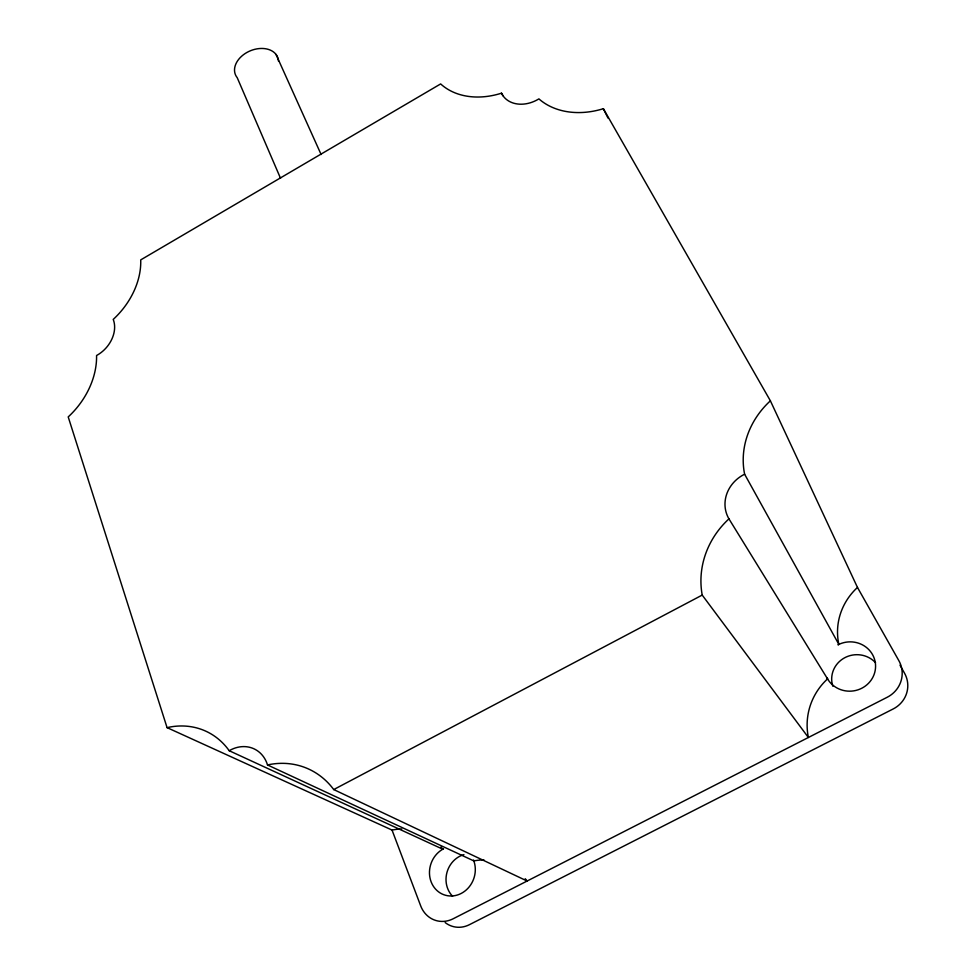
<?xml version="1.0" encoding="UTF-8"?>
<svg xmlns="http://www.w3.org/2000/svg" width="976" height="976" viewBox="0 0 976 976"><rect width="100%" height="100%" fill="white"/><g stroke="black" fill="none" stroke-linecap="round" stroke-linejoin="round"><path stroke-width="1.46" d="M503.018 95.782L501.505 93.184A71.614 54.827 -33.2 0 1 440.652 83.924L140.715 259.897A68.515 51.13 -47.4 0 1 113.228 319.408L113.521 320.213A27.779 21.057 -48.6 0 1 97.454 355.008L96.563 355.508A69.869 52.497 -50.4 0 1 68.21 416.911L167.067 727.632A82.85 68.454 -64.8 0 1 229.201 750.715L230.226 750.141A33.013 27.889 -63.7 0 1 267.143 763.842L267.497 764.94L473.848 860.917A64.733 58.67 -76.5 0 1 483.95 859.905M229.201 750.715L442.787 849.205L443.592 848.778A25.12 22.668 -71.5 0 0 431.233 882.109A25.12 22.668 -71.5 0 0 461.258 893.418A25.12 22.668 -71.5 0 0 473.519 860.063L473.848 860.917M267.497 764.94A85.522 73.066 -67.4 0 1 333.731 789.56L702.208 595.079A87.523 82.033 -21.9 0 1 728.95 518.866L728.364 517.829A34.026 31.147 -24.8 0 1 743.468 474.8L744.615 474.202A86.681 78.202 -18.9 0 1 770.381 400.807L603.363 108.69A74.078 57.743 -30.2 0 1 538.898 98.881L537.935 99.454A29.06 22.692 -32.6 0 1 501.896 93.964L501.505 93.184M770.381 400.807L857.477 587.442A65.429 61.72 -4.4 0 0 838.848 644.392L837.969 644.831A25.693 24.644 -8.6 0 1 872.666 654.835A25.693 24.644 -8.6 0 1 861.723 688.275A25.693 24.644 -8.6 0 1 827.087 678.076L827.55 678.893A65.978 63.891 3.9 0 0 808.384 737.49L702.208 595.079M167.067 727.632L392.035 830.064A63.074 55.937 -71.8 0 1 401.758 829.014M333.731 789.56L527.125 881.023A64.733 58.67 -76.5 0 0 525.21 878.717M728.95 518.866L827.55 678.893M857.477 587.442L898.823 660.593A28.109 26.925 -3.9 0 1 887.196 697.267L453.169 918.77A27.401 24.632 -73 0 1 420.693 905.887L392.035 830.064M900.006 665.181L904.496 673.135A27.45 26.328 -1.4 0 1 893.186 708.954L469.407 924.687A26.742 24.144 -74 0 1 445.154 922.552M744.615 474.202L838.848 644.392M603.363 108.69L608.024 118.096M276.025 54.436L321.116 154.513M280.539 178.315L237.205 77.665A22.838 16.311 -22.8 0 1 250.649 50.667A22.838 16.311 -22.8 0 1 278.465 61.098M832.833 686.226A25.083 24.107 -6.2 0 1 844.435 657.897A25.083 24.107 -6.2 0 1 875.545 662.704M452.571 896.236A24.522 22.228 -72.4 0 1 446.959 872.446A24.522 22.228 -72.4 0 1 463.917 854.61M440.993 846.985A63.074 55.937 -71.8 0 1 442.787 849.205"/></g></svg>
